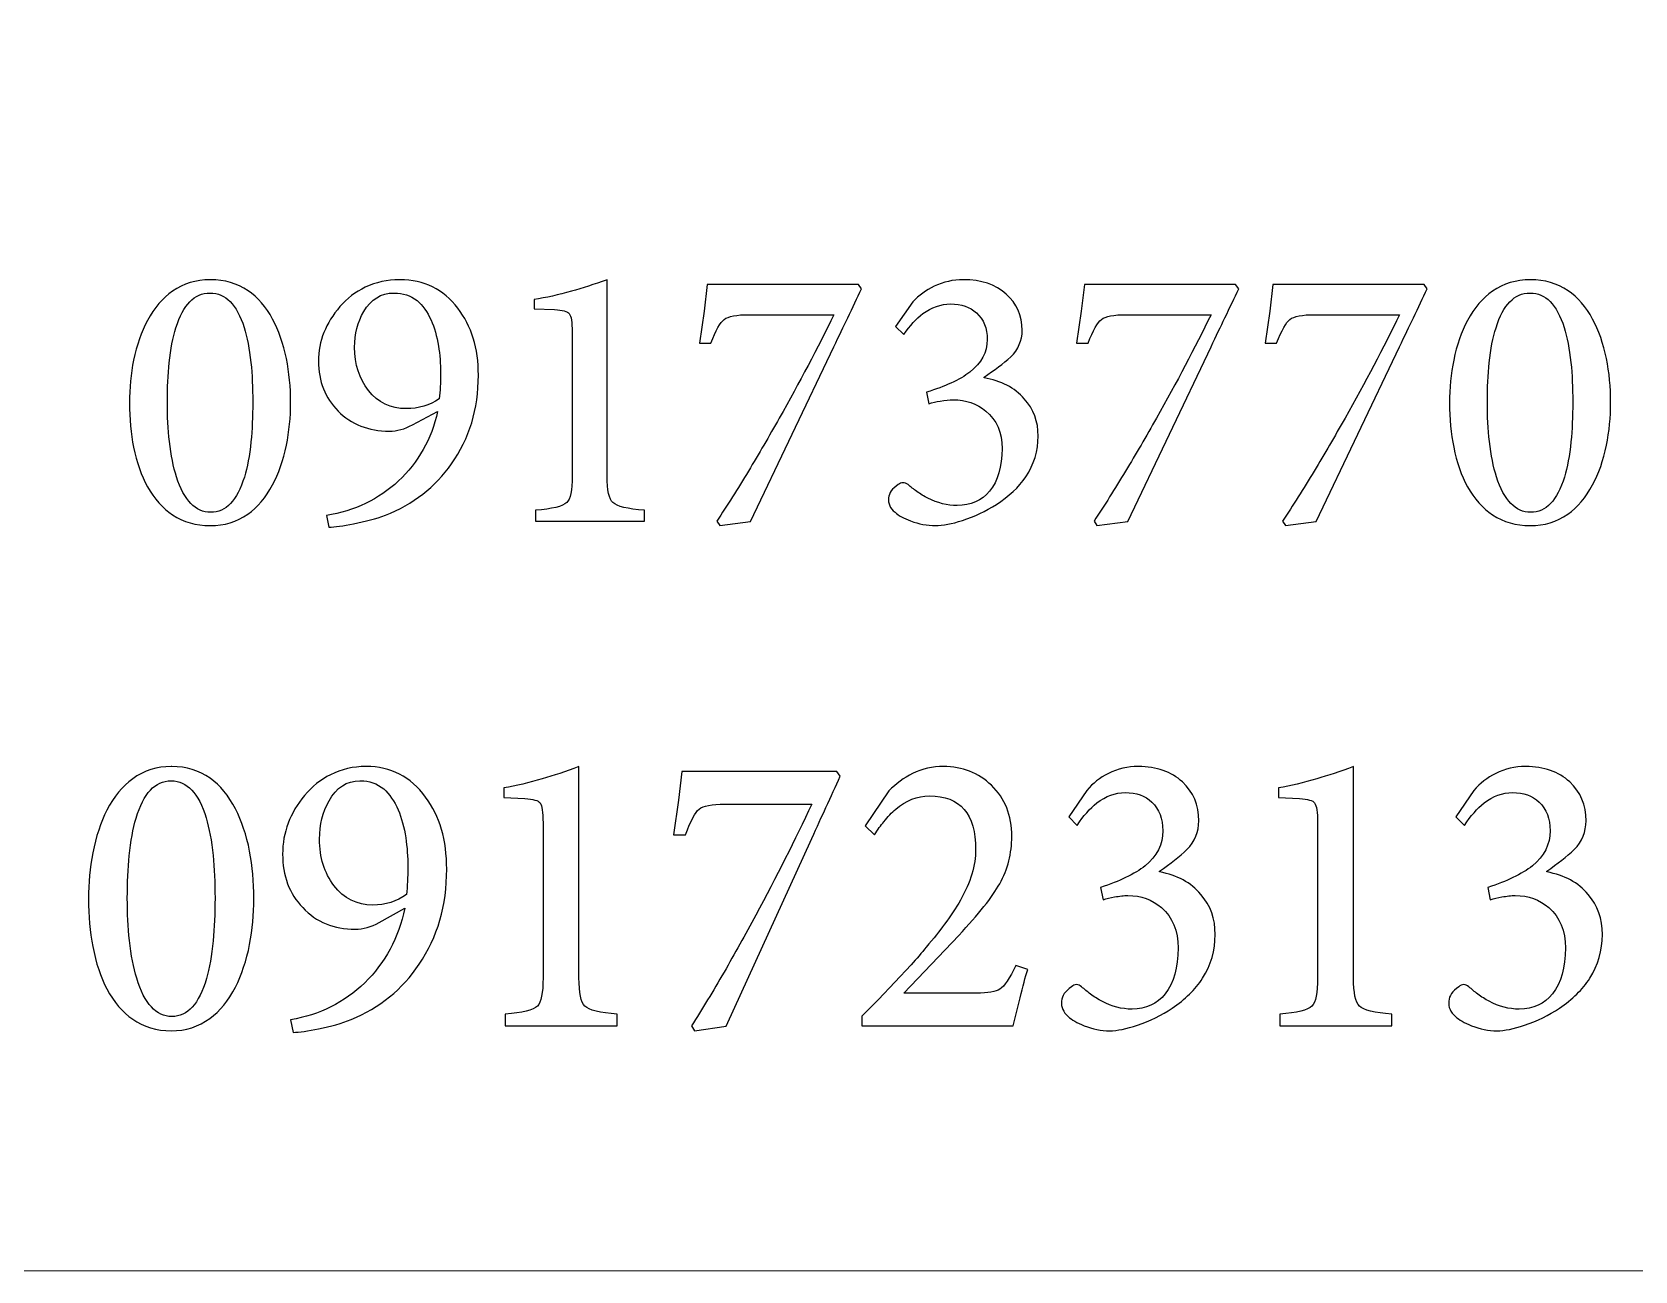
# Model space of a CAD drawing. Header units: millimetres. Extents: x -576 to 618, y 160 to 343.
# Drawn here: x -395.78 to -382.13, y 159.6 to 170.16 of the extents above; entities that cross this region are included whole.
import ezdxf

# ---------------------------------------------------------------- set-up
doc = ezdxf.new("R2010")
doc.units = ezdxf.units.MM
doc.header["$MEASUREMENT"] = 0
doc.layers.add('Layer 1', color=7, linetype='Continuous')

msp = doc.modelspace()

# ---------------------------------------------------------------- linework, layer by layer
at = {"layer": 'Layer 1', "color": 250, "lineweight": 18}
msp.add_open_spline([(-371.198, 199.3977), (-371.198, 199.3977), (-405.028, 199.3977), (-405.028, 199.3977), (-406.672, 199.3977), (-408.013, 198.0567), (-408.013, 196.4127), (-408.013, 196.4127), (-408.013, 162.5827), (-408.013, 162.5827), (-408.013, 160.9387), (-406.672, 159.5977), (-405.028, 159.5977), (-405.028, 159.5977), (-371.198, 159.5977), (-371.198, 159.5977), (-369.554, 159.5977), (-368.213, 160.9387), (-368.213, 162.5827), (-368.213, 162.5827), (-368.213, 196.4127), (-368.213, 196.4127), (-368.213, 198.0567), (-369.554, 199.3977), (-371.198, 199.3977)], degree=3, knots=[0, 0, 0, 0, 0.125, 0.125, 0.125, 0.25, 0.25, 0.25, 0.375, 0.375, 0.375, 0.5, 0.5, 0.5, 0.625, 0.625, 0.625, 0.75, 0.75, 0.75, 0.875, 0.875, 0.875, 1, 1, 1, 1], dxfattribs=at)
at = {"layer": 'Layer 1', "color": 2}
for points, knots in [([(-394.2593, 168.0471), (-394.1392, 168.0471), (-394.0332, 168.0161), (-393.9413, 167.9538), (-393.8582, 167.8971), (-393.7885, 167.8165), (-393.7319, 167.7113), (-393.6802, 167.6147), (-393.6409, 167.5028), (-393.6141, 167.3753), (-393.5903, 167.2563), (-393.5784, 167.1311), (-393.5784, 166.9991), (-393.5784, 166.8748), (-393.5903, 166.7538), (-393.6141, 166.6367), (-393.6409, 166.5075), (-393.6802, 166.3948), (-393.7319, 166.2983), (-393.7898, 166.1899), (-393.8602, 166.1068), (-393.9435, 166.0489), (-394.0368, 165.9837), (-394.1436, 165.9511), (-394.2639, 165.9511), (-394.3854, 165.9511), (-394.4922, 165.9817), (-394.5843, 166.0423), (-394.6689, 166.099), (-394.74, 166.1787), (-394.7979, 166.2829), (-394.85, 166.3776), (-394.8891, 166.4896), (-394.9158, 166.6187), (-394.9395, 166.7359), (-394.9514, 166.862), (-394.9514, 166.997), (-394.9514, 167.1231), (-394.9395, 167.2446), (-394.9158, 167.3618), (-394.8891, 167.4894), (-394.85, 167.6024), (-394.7979, 167.7001), (-394.74, 167.8084), (-394.6689, 167.8913), (-394.5843, 167.9492), (-394.4907, 168.0147), (-394.3839, 168.0471), (-394.2639, 168.0471), (-394.2639, 168.0471), (-394.2593, 168.0471), (-394.2593, 168.0471)], [0, 0, 0, 0, 0.0588235, 0.0588235, 0.0588235, 0.1176471, 0.1176471, 0.1176471, 0.1764706, 0.1764706, 0.1764706, 0.2352941, 0.2352941, 0.2352941, 0.2941176, 0.2941176, 0.2941176, 0.3529412, 0.3529412, 0.3529412, 0.4117647, 0.4117647, 0.4117647, 0.4705882, 0.4705882, 0.4705882, 0.5294118, 0.5294118, 0.5294118, 0.5882353, 0.5882353, 0.5882353, 0.6470588, 0.6470588, 0.6470588, 0.7058824, 0.7058824, 0.7058824, 0.7647059, 0.7647059, 0.7647059, 0.8235294, 0.8235294, 0.8235294, 0.8823529, 0.8823529, 0.8823529, 0.9411765, 0.9411765, 0.9411765, 1, 1, 1, 1]), ([(-392.6462, 168.0471), (-392.4415, 168.0471), (-392.2776, 167.9665), (-392.1544, 167.8045), (-392.0372, 167.6532), (-391.9787, 167.4628), (-391.9787, 167.2326), (-391.9787, 166.9449), (-392.0552, 166.6934), (-392.2078, 166.4785), (-392.3473, 166.2798), (-392.535, 166.1337), (-392.7709, 166.0404), (-392.8495, 166.0103), (-392.9398, 165.986), (-393.0423, 165.9667), (-393.1299, 165.949), (-393.2003, 165.9394), (-393.2538, 165.9376), (-393.2538, 165.9376), (-393.2738, 166.0379), (-393.2738, 166.0379), (-393.0334, 166.0765), (-392.8287, 166.1743), (-392.6597, 166.3317), (-392.4905, 166.4902), (-392.3793, 166.6876), (-392.3258, 166.9237), (-392.3258, 166.9237), (-392.5394, 166.81), (-392.5394, 166.81), (-392.6062, 166.7745), (-392.6722, 166.7565), (-392.7376, 166.7565), (-392.9155, 166.7565), (-393.0609, 166.8137), (-393.1737, 166.9281), (-393.2849, 167.0395), (-393.3405, 167.181), (-393.3405, 167.353), (-393.3405, 167.5234), (-393.2795, 167.6784), (-393.158, 167.8179), (-393.0972, 167.8876), (-393.0253, 167.9426), (-392.9422, 167.9826), (-392.8517, 168.0257), (-392.7545, 168.0471), (-392.6507, 168.0471), (-392.6507, 168.0471), (-392.6462, 168.0471), (-392.6462, 168.0471)], [0, 0, 0, 0, 0.0588235, 0.0588235, 0.0588235, 0.1176471, 0.1176471, 0.1176471, 0.1764706, 0.1764706, 0.1764706, 0.2352941, 0.2352941, 0.2352941, 0.2941176, 0.2941176, 0.2941176, 0.3529412, 0.3529412, 0.3529412, 0.4117647, 0.4117647, 0.4117647, 0.4705882, 0.4705882, 0.4705882, 0.5294118, 0.5294118, 0.5294118, 0.5882353, 0.5882353, 0.5882353, 0.6470588, 0.6470588, 0.6470588, 0.7058824, 0.7058824, 0.7058824, 0.7647059, 0.7647059, 0.7647059, 0.8235294, 0.8235294, 0.8235294, 0.8823529, 0.8823529, 0.8823529, 0.9411765, 0.9411765, 0.9411765, 1, 1, 1, 1]), ([(-391.4935, 165.989), (-391.4935, 165.989), (-391.4935, 166.0824), (-391.4935, 166.0824), (-391.3496, 166.0927), (-391.2606, 166.1144), (-391.2265, 166.1472), (-391.1953, 166.1768), (-391.1798, 166.2515), (-391.1798, 166.3717), (-391.1798, 166.3717), (-391.1798, 167.5999), (-391.1798, 167.5999), (-391.1798, 167.6847), (-391.188, 167.737), (-391.2042, 167.7581), (-391.2191, 167.7774), (-391.2614, 167.7891), (-391.331, 167.7935), (-391.331, 167.7935), (-391.5046, 167.8), (-391.5046, 167.8), (-391.5046, 167.8), (-391.5046, 167.8783), (-391.5046, 167.8783), (-391.4024, 167.8944), (-391.2963, 167.9182), (-391.1866, 167.9492), (-391.0945, 167.9745), (-390.993, 168.0071), (-390.8816, 168.0471), (-390.8816, 168.0471), (-390.8816, 166.3717), (-390.8816, 166.3717), (-390.8816, 166.2515), (-390.8652, 166.1768), (-390.8327, 166.1472), (-390.7987, 166.1144), (-390.7088, 166.0927), (-390.5634, 166.0824), (-390.5634, 166.0824), (-390.5634, 165.989), (-390.5634, 165.989), (-390.5634, 165.989), (-391.4935, 165.989), (-391.4935, 165.989)], [0, 0, 0, 0, 0.0666667, 0.0666667, 0.0666667, 0.1333333, 0.1333333, 0.1333333, 0.2, 0.2, 0.2, 0.2666667, 0.2666667, 0.2666667, 0.3333333, 0.3333333, 0.3333333, 0.4, 0.4, 0.4, 0.4666667, 0.4666667, 0.4666667, 0.5333333, 0.5333333, 0.5333333, 0.6, 0.6, 0.6, 0.6666667, 0.6666667, 0.6666667, 0.7333333, 0.7333333, 0.7333333, 0.8, 0.8, 0.8, 0.8666667, 0.8666667, 0.8666667, 0.9333333, 0.9333333, 0.9333333, 1, 1, 1, 1]), ([(-388.7145, 167.9692), (-388.7513, 167.8921), (-388.7906, 167.8098), (-388.8324, 167.7221), (-388.868, 167.6495), (-388.9073, 167.5672), (-388.9503, 167.4752), (-388.9503, 167.4752), (-389.6601, 165.9869), (-389.6601, 165.9869), (-389.6601, 165.9869), (-389.9228, 165.9511), (-389.9228, 165.9511), (-389.9228, 165.9511), (-389.9472, 165.989), (-389.9472, 165.989), (-389.8597, 166.1227), (-389.77, 166.265), (-389.6779, 166.4162), (-389.5904, 166.5616), (-389.5029, 166.7122), (-389.4154, 166.8679), (-389.2433, 167.172), (-389.0883, 167.4655), (-388.9503, 167.749), (-388.9503, 167.749), (-389.6712, 167.749), (-389.6712, 167.749), (-389.7796, 167.749), (-389.8507, 167.7356), (-389.8848, 167.709), (-389.9175, 167.6837), (-389.9555, 167.6162), (-389.9983, 167.5065), (-389.9983, 167.5065), (-390.0963, 167.5065), (-390.0963, 167.5065), (-390.0963, 167.5065), (-390.0562, 167.7802), (-390.0562, 167.7802), (-390.0562, 167.7802), (-390.0294, 168.0071), (-390.0294, 168.0071), (-390.0294, 168.0071), (-388.741, 168.0071), (-388.741, 168.0071), (-388.741, 168.0071), (-388.7145, 167.9692), (-388.7145, 167.9692)], [0, 0, 0, 0, 0.0625, 0.0625, 0.0625, 0.125, 0.125, 0.125, 0.1875, 0.1875, 0.1875, 0.25, 0.25, 0.25, 0.3125, 0.3125, 0.3125, 0.375, 0.375, 0.375, 0.4375, 0.4375, 0.4375, 0.5, 0.5, 0.5, 0.5625, 0.5625, 0.5625, 0.625, 0.625, 0.625, 0.6875, 0.6875, 0.6875, 0.75, 0.75, 0.75, 0.8125, 0.8125, 0.8125, 0.875, 0.875, 0.875, 0.9375, 0.9375, 0.9375, 1, 1, 1, 1]), ([(-387.6709, 167.2106), (-387.5256, 167.1854), (-387.4116, 167.1259), (-387.3282, 167.0326), (-387.2483, 166.9435), (-387.209, 166.8374), (-387.2104, 166.7145), (-387.2104, 166.5884), (-387.2451, 166.4727), (-387.3151, 166.3672), (-387.3758, 166.2784), (-387.4594, 166.1994), (-387.5662, 166.1313), (-387.6555, 166.0733), (-387.752, 166.0283), (-387.8556, 165.9954), (-387.9463, 165.9658), (-388.0223, 165.9511), (-388.0847, 165.9511), (-388.156, 165.9511), (-388.2267, 165.9644), (-388.2963, 165.991), (-388.3555, 166.0135), (-388.4001, 166.0379), (-388.4295, 166.0648), (-388.4713, 166.099), (-388.4899, 166.1395), (-388.4854, 166.1871), (-388.4809, 166.2285), (-388.4534, 166.2664), (-388.4031, 166.3004), (-388.3748, 166.3228), (-388.3466, 166.3228), (-388.3183, 166.3004), (-388.2949, 166.2798), (-388.2704, 166.2605), (-388.2449, 166.2425), (-388.2139, 166.2205), (-388.1819, 166.2012), (-388.1495, 166.1846), (-388.0678, 166.1433), (-387.9848, 166.1227), (-387.9001, 166.1227), (-387.7844, 166.1227), (-387.6923, 166.1633), (-387.6241, 166.2449), (-387.5531, 166.3325), (-387.5173, 166.4534), (-387.5173, 166.6077), (-387.5173, 166.7441), (-387.5636, 166.8509), (-387.6555, 166.9281), (-387.7327, 166.9918), (-387.8253, 167.0236), (-387.9334, 167.0236), (-387.9662, 167.0236), (-388.0035, 167.02), (-388.0448, 167.0124), (-388.0788, 167.0067), (-388.111, 166.9991), (-388.1406, 166.9901), (-388.1406, 166.9901), (-388.1606, 167.0884), (-388.1606, 167.0884), (-388.0802, 167.1135), (-388.0113, 167.1394), (-387.9534, 167.1662), (-387.8884, 167.1957), (-387.8342, 167.2267), (-387.7912, 167.2595), (-387.6934, 167.3367), (-387.6441, 167.4295), (-387.6441, 167.5376), (-387.6441, 167.6339), (-387.6748, 167.7099), (-387.7354, 167.7646), (-387.7919, 167.8149), (-387.8652, 167.8404), (-387.9559, 167.8404), (-388.0389, 167.8404), (-388.1174, 167.8128), (-388.1916, 167.7581), (-388.2494, 167.715), (-388.3035, 167.6557), (-388.3542, 167.5799), (-388.3542, 167.5799), (-388.4251, 167.6488), (-388.4251, 167.6488), (-388.4251, 167.6488), (-388.2763, 167.8579), (-388.2763, 167.8579), (-388.2256, 167.9145), (-388.1656, 167.9589), (-388.0961, 167.9915), (-388.0172, 168.0285), (-387.9348, 168.0471), (-387.8491, 168.0471), (-387.8491, 168.0471), (-387.8466, 168.0471), (-387.8466, 168.0471), (-387.6955, 168.0471), (-387.5739, 168.0064), (-387.4818, 167.9249), (-387.3912, 167.8449), (-387.3461, 167.7414), (-387.3461, 167.6153), (-387.3461, 167.5296), (-387.3788, 167.4538), (-387.444, 167.3886), (-387.5063, 167.3337), (-387.582, 167.2765), (-387.6709, 167.2172), (-387.6709, 167.2172), (-387.6709, 167.2106), (-387.6709, 167.2106)], [0, 0, 0, 0, 0.0263158, 0.0263158, 0.0263158, 0.0526316, 0.0526316, 0.0526316, 0.0789474, 0.0789474, 0.0789474, 0.1052632, 0.1052632, 0.1052632, 0.1315789, 0.1315789, 0.1315789, 0.1578947, 0.1578947, 0.1578947, 0.1842105, 0.1842105, 0.1842105, 0.2105263, 0.2105263, 0.2105263, 0.2368421, 0.2368421, 0.2368421, 0.2631579, 0.2631579, 0.2631579, 0.2894737, 0.2894737, 0.2894737, 0.3157895, 0.3157895, 0.3157895, 0.3421053, 0.3421053, 0.3421053, 0.3684211, 0.3684211, 0.3684211, 0.3947368, 0.3947368, 0.3947368, 0.4210526, 0.4210526, 0.4210526, 0.4473684, 0.4473684, 0.4473684, 0.4736842, 0.4736842, 0.4736842, 0.5, 0.5, 0.5, 0.5263158, 0.5263158, 0.5263158, 0.5526316, 0.5526316, 0.5526316, 0.5789474, 0.5789474, 0.5789474, 0.6052632, 0.6052632, 0.6052632, 0.6315789, 0.6315789, 0.6315789, 0.6578947, 0.6578947, 0.6578947, 0.6842105, 0.6842105, 0.6842105, 0.7105263, 0.7105263, 0.7105263, 0.7368421, 0.7368421, 0.7368421, 0.7631579, 0.7631579, 0.7631579, 0.7894737, 0.7894737, 0.7894737, 0.8157895, 0.8157895, 0.8157895, 0.8421053, 0.8421053, 0.8421053, 0.8684211, 0.8684211, 0.8684211, 0.8947368, 0.8947368, 0.8947368, 0.9210526, 0.9210526, 0.9210526, 0.9473684, 0.9473684, 0.9473684, 0.9736842, 0.9736842, 0.9736842, 1, 1, 1, 1]), ([(-385.5014, 167.9692), (-385.5384, 167.8921), (-385.5778, 167.8098), (-385.619, 167.7221), (-385.6548, 167.6495), (-385.6941, 167.5672), (-385.7373, 167.4752), (-385.7373, 167.4752), (-386.447, 165.9869), (-386.447, 165.9869), (-386.447, 165.9869), (-386.7095, 165.9511), (-386.7095, 165.9511), (-386.7095, 165.9511), (-386.7339, 165.989), (-386.7339, 165.989), (-386.6464, 166.1227), (-386.5568, 166.265), (-386.4649, 166.4162), (-386.3774, 166.5616), (-386.2898, 166.7122), (-386.2019, 166.8679), (-386.0301, 167.172), (-385.8751, 167.4655), (-385.7373, 167.749), (-385.7373, 167.749), (-386.458, 167.749), (-386.458, 167.749), (-386.5664, 167.749), (-386.6375, 167.7356), (-386.6716, 167.709), (-386.7043, 167.6837), (-386.7421, 167.6162), (-386.7853, 167.5065), (-386.7853, 167.5065), (-386.8831, 167.5065), (-386.8831, 167.5065), (-386.8831, 167.5065), (-386.8431, 167.7802), (-386.8431, 167.7802), (-386.8431, 167.7802), (-386.8163, 168.0071), (-386.8163, 168.0071), (-386.8163, 168.0071), (-385.5278, 168.0071), (-385.5278, 168.0071), (-385.5278, 168.0071), (-385.5014, 167.9692), (-385.5014, 167.9692)], [0, 0, 0, 0, 0.0625, 0.0625, 0.0625, 0.125, 0.125, 0.125, 0.1875, 0.1875, 0.1875, 0.25, 0.25, 0.25, 0.3125, 0.3125, 0.3125, 0.375, 0.375, 0.375, 0.4375, 0.4375, 0.4375, 0.5, 0.5, 0.5, 0.5625, 0.5625, 0.5625, 0.625, 0.625, 0.625, 0.6875, 0.6875, 0.6875, 0.75, 0.75, 0.75, 0.8125, 0.8125, 0.8125, 0.875, 0.875, 0.875, 0.9375, 0.9375, 0.9375, 1, 1, 1, 1]), ([(-383.8948, 167.9692), (-383.932, 167.8921), (-383.9713, 167.8098), (-384.0127, 167.7221), (-384.0485, 167.6495), (-384.0878, 167.5672), (-384.1307, 167.4752), (-384.1307, 167.4752), (-384.8404, 165.9869), (-384.8404, 165.9869), (-384.8404, 165.9869), (-385.103, 165.9511), (-385.103, 165.9511), (-385.103, 165.9511), (-385.1275, 165.989), (-385.1275, 165.989), (-385.04, 166.1227), (-384.9504, 166.265), (-384.8583, 166.4162), (-384.7709, 166.5616), (-384.6833, 166.7122), (-384.5956, 166.8679), (-384.4236, 167.172), (-384.2686, 167.4655), (-384.1307, 167.749), (-384.1307, 167.749), (-384.8516, 167.749), (-384.8516, 167.749), (-384.9601, 167.749), (-385.031, 167.7356), (-385.0651, 167.709), (-385.0978, 167.6837), (-385.1358, 167.6162), (-385.1787, 167.5065), (-385.1787, 167.5065), (-385.2766, 167.5065), (-385.2766, 167.5065), (-385.2766, 167.5065), (-385.2368, 167.7802), (-385.2368, 167.7802), (-385.2368, 167.7802), (-385.2097, 168.0071), (-385.2097, 168.0071), (-385.2097, 168.0071), (-383.9213, 168.0071), (-383.9213, 168.0071), (-383.9213, 168.0071), (-383.8948, 167.9692), (-383.8948, 167.9692)], [0, 0, 0, 0, 0.0625, 0.0625, 0.0625, 0.125, 0.125, 0.125, 0.1875, 0.1875, 0.1875, 0.25, 0.25, 0.25, 0.3125, 0.3125, 0.3125, 0.375, 0.375, 0.375, 0.4375, 0.4375, 0.4375, 0.5, 0.5, 0.5, 0.5625, 0.5625, 0.5625, 0.625, 0.625, 0.625, 0.6875, 0.6875, 0.6875, 0.75, 0.75, 0.75, 0.8125, 0.8125, 0.8125, 0.875, 0.875, 0.875, 0.9375, 0.9375, 0.9375, 1, 1, 1, 1]), ([(-383.0136, 168.0471), (-382.8937, 168.0471), (-382.7876, 168.0161), (-382.6955, 167.9538), (-382.6126, 167.8971), (-382.5426, 167.8165), (-382.4865, 167.7113), (-382.4344, 167.6147), (-382.3951, 167.5028), (-382.3682, 167.3753), (-382.3448, 167.2563), (-382.3328, 167.1311), (-382.3328, 166.9991), (-382.3328, 166.8748), (-382.3448, 166.7538), (-382.3682, 166.6367), (-382.3951, 166.5075), (-382.4344, 166.3948), (-382.4865, 166.2983), (-382.5444, 166.1899), (-382.6146, 166.1068), (-382.6976, 166.0489), (-382.7913, 165.9837), (-382.8981, 165.9511), (-383.018, 165.9511), (-383.1397, 165.9511), (-383.2467, 165.9817), (-383.3384, 166.0423), (-383.4231, 166.099), (-383.4945, 166.1787), (-383.552, 166.2829), (-383.6041, 166.3776), (-383.6433, 166.4896), (-383.6702, 166.6187), (-383.6939, 166.7359), (-383.7056, 166.862), (-383.7056, 166.997), (-383.7056, 167.1231), (-383.6939, 167.2446), (-383.6702, 167.3618), (-383.6433, 167.4894), (-383.6041, 167.6024), (-383.552, 167.7001), (-383.4945, 167.8084), (-383.4231, 167.8913), (-383.3384, 167.9492), (-383.2451, 168.0147), (-383.1383, 168.0471), (-383.018, 168.0471), (-383.018, 168.0471), (-383.0136, 168.0471), (-383.0136, 168.0471)], [0, 0, 0, 0, 0.0588235, 0.0588235, 0.0588235, 0.1176471, 0.1176471, 0.1176471, 0.1764706, 0.1764706, 0.1764706, 0.2352941, 0.2352941, 0.2352941, 0.2941176, 0.2941176, 0.2941176, 0.3529412, 0.3529412, 0.3529412, 0.4117647, 0.4117647, 0.4117647, 0.4705882, 0.4705882, 0.4705882, 0.5294118, 0.5294118, 0.5294118, 0.5882353, 0.5882353, 0.5882353, 0.6470588, 0.6470588, 0.6470588, 0.7058824, 0.7058824, 0.7058824, 0.7647059, 0.7647059, 0.7647059, 0.8235294, 0.8235294, 0.8235294, 0.8823529, 0.8823529, 0.8823529, 0.9411765, 0.9411765, 0.9411765, 1, 1, 1, 1]), ([(-394.2661, 167.9337), (-394.3981, 167.9337), (-394.4946, 167.8351), (-394.5553, 167.6378), (-394.5821, 167.5547), (-394.6014, 167.4552), (-394.6132, 167.3395), (-394.6236, 167.237), (-394.6286, 167.1252), (-394.6286, 167.0035), (-394.6286, 166.8833), (-394.6228, 166.7713), (-394.611, 166.6677), (-394.5975, 166.5519), (-394.5775, 166.4517), (-394.5508, 166.3672), (-394.4856, 166.1654), (-394.3885, 166.0648), (-394.2593, 166.0648), (-394.1288, 166.0648), (-394.0332, 166.1647), (-393.9724, 166.3652), (-393.9471, 166.4481), (-393.9286, 166.548), (-393.9168, 166.6652), (-393.9063, 166.768), (-393.901, 166.8806), (-393.901, 167.0035), (-393.901, 167.1268), (-393.9063, 167.2396), (-393.9168, 167.3418), (-393.93, 167.4575), (-393.9493, 167.5569), (-393.9745, 167.6399), (-394.0368, 167.8358), (-394.1332, 167.9337), (-394.2639, 167.9337), (-394.2639, 167.9337), (-394.2661, 167.9337), (-394.2661, 167.9337)], [0, 0, 0, 0, 0.0769231, 0.0769231, 0.0769231, 0.1538462, 0.1538462, 0.1538462, 0.2307692, 0.2307692, 0.2307692, 0.3076923, 0.3076923, 0.3076923, 0.3846154, 0.3846154, 0.3846154, 0.4615385, 0.4615385, 0.4615385, 0.5384615, 0.5384615, 0.5384615, 0.6153846, 0.6153846, 0.6153846, 0.6923077, 0.6923077, 0.6923077, 0.7692308, 0.7692308, 0.7692308, 0.8461538, 0.8461538, 0.8461538, 0.9230769, 0.9230769, 0.9230769, 1, 1, 1, 1]), ([(-392.6997, 167.9337), (-392.808, 167.9337), (-392.8933, 167.881), (-392.9556, 167.7756), (-393.0074, 167.6867), (-393.0334, 167.5852), (-393.0334, 167.471), (-393.0334, 167.3257), (-392.9941, 167.203), (-392.9155, 167.1038), (-392.8324, 166.9998), (-392.7249, 166.9481), (-392.5929, 166.9481), (-392.4876, 166.9481), (-392.394, 166.9759), (-392.3126, 167.0326), (-392.3051, 167.0962), (-392.3014, 167.169), (-392.3014, 167.2506), (-392.3014, 167.3309), (-392.3072, 167.4077), (-392.3191, 167.4821), (-392.3325, 167.5664), (-392.3532, 167.6399), (-392.3815, 167.7023), (-392.414, 167.7736), (-392.4541, 167.8291), (-392.5016, 167.8693), (-392.5565, 167.9124), (-392.6211, 167.9337), (-392.6951, 167.9337), (-392.6951, 167.9337), (-392.6997, 167.9337), (-392.6997, 167.9337)], [0, 0, 0, 0, 0.0909091, 0.0909091, 0.0909091, 0.1818182, 0.1818182, 0.1818182, 0.2727273, 0.2727273, 0.2727273, 0.3636364, 0.3636364, 0.3636364, 0.4545455, 0.4545455, 0.4545455, 0.5454545, 0.5454545, 0.5454545, 0.6363636, 0.6363636, 0.6363636, 0.7272727, 0.7272727, 0.7272727, 0.8181818, 0.8181818, 0.8181818, 0.9090909, 0.9090909, 0.9090909, 1, 1, 1, 1]), ([(-383.0205, 167.9337), (-383.1525, 167.9337), (-383.2488, 167.8351), (-383.3094, 167.6378), (-383.3363, 167.5547), (-383.3556, 167.4552), (-383.3673, 167.3395), (-383.3781, 167.237), (-383.3832, 167.1252), (-383.3832, 167.0035), (-383.3832, 166.8833), (-383.377, 166.7713), (-383.3652, 166.6677), (-383.3519, 166.5519), (-383.3319, 166.4517), (-383.3053, 166.3672), (-383.2398, 166.1654), (-383.1427, 166.0648), (-383.0136, 166.0648), (-382.8834, 166.0648), (-382.7876, 166.1647), (-382.7265, 166.3652), (-382.7015, 166.4481), (-382.6828, 166.548), (-382.6711, 166.6652), (-382.6608, 166.768), (-382.6556, 166.8806), (-382.6556, 167.0035), (-382.6556, 167.1268), (-382.6608, 167.2396), (-382.6711, 167.3418), (-382.6845, 167.4575), (-382.7038, 167.5569), (-382.729, 167.6399), (-382.7913, 167.8358), (-382.8879, 167.9337), (-383.018, 167.9337), (-383.018, 167.9337), (-383.0205, 167.9337), (-383.0205, 167.9337)], [0, 0, 0, 0, 0.0769231, 0.0769231, 0.0769231, 0.1538462, 0.1538462, 0.1538462, 0.2307692, 0.2307692, 0.2307692, 0.3076923, 0.3076923, 0.3076923, 0.3846154, 0.3846154, 0.3846154, 0.4615385, 0.4615385, 0.4615385, 0.5384615, 0.5384615, 0.5384615, 0.6153846, 0.6153846, 0.6153846, 0.6923077, 0.6923077, 0.6923077, 0.7692308, 0.7692308, 0.7692308, 0.8461538, 0.8461538, 0.8461538, 0.9230769, 0.9230769, 0.9230769, 1, 1, 1, 1]), ([(-394.5905, 163.8978), (-394.467, 163.8978), (-394.3581, 163.8645), (-394.2638, 163.7972), (-394.1783, 163.7366), (-394.1068, 163.6498), (-394.0489, 163.5368), (-393.9954, 163.433), (-393.9552, 163.3124), (-393.9278, 163.1757), (-393.9034, 163.0482), (-393.8911, 162.9136), (-393.8911, 162.7713), (-393.8911, 162.6376), (-393.9034, 162.5078), (-393.9278, 162.3817), (-393.9552, 162.2432), (-393.9954, 162.1218), (-394.0489, 162.018), (-394.1082, 161.9016), (-394.1806, 161.8124), (-394.2659, 161.7503), (-394.3619, 161.6801), (-394.4715, 161.6451), (-394.5949, 161.6451), (-394.7199, 161.6451), (-394.8296, 161.6776), (-394.924, 161.7432), (-395.0108, 161.8039), (-395.0838, 161.89), (-395.1432, 162.0015), (-395.1967, 162.1035), (-395.2369, 162.2238), (-395.2643, 162.3627), (-395.2887, 162.4885), (-395.3008, 162.6242), (-395.3008, 162.7692), (-395.3008, 162.9047), (-395.2887, 163.0352), (-395.2643, 163.1612), (-395.2369, 163.2984), (-395.1967, 163.4196), (-395.1432, 163.5248), (-395.0838, 163.6412), (-395.0108, 163.7304), (-394.924, 163.7924), (-394.8281, 163.8627), (-394.7182, 163.8978), (-394.5949, 163.8978), (-394.5949, 163.8978), (-394.5905, 163.8978), (-394.5905, 163.8978)], [0, 0, 0, 0, 0.0588235, 0.0588235, 0.0588235, 0.1176471, 0.1176471, 0.1176471, 0.1764706, 0.1764706, 0.1764706, 0.2352941, 0.2352941, 0.2352941, 0.2941176, 0.2941176, 0.2941176, 0.3529412, 0.3529412, 0.3529412, 0.4117647, 0.4117647, 0.4117647, 0.4705882, 0.4705882, 0.4705882, 0.5294118, 0.5294118, 0.5294118, 0.5882353, 0.5882353, 0.5882353, 0.6470588, 0.6470588, 0.6470588, 0.7058824, 0.7058824, 0.7058824, 0.7647059, 0.7647059, 0.7647059, 0.8235294, 0.8235294, 0.8235294, 0.8823529, 0.8823529, 0.8823529, 0.9411765, 0.9411765, 0.9411765, 1, 1, 1, 1]), ([(-392.9337, 163.8978), (-392.7235, 163.8978), (-392.5552, 163.811), (-392.4289, 163.6371), (-392.3086, 163.4743), (-392.2484, 163.2697), (-392.2484, 163.0225), (-392.2484, 162.713), (-392.3269, 162.443), (-392.4836, 162.2118), (-392.6269, 161.9983), (-392.8196, 161.8414), (-393.0617, 161.7408), (-393.1424, 161.7087), (-393.2354, 161.6826), (-393.3406, 161.6621), (-393.4303, 161.6426), (-393.5026, 161.6324), (-393.5576, 161.6311), (-393.5576, 161.6311), (-393.5782, 161.7383), (-393.5782, 161.7383), (-393.3315, 161.7799), (-393.1211, 161.885), (-392.9474, 162.054), (-392.7738, 162.2245), (-392.6597, 162.4367), (-392.6049, 162.6904), (-392.6049, 162.6904), (-392.8241, 162.568), (-392.8241, 162.568), (-392.8927, 162.5298), (-392.9604, 162.5108), (-393.0274, 162.5108), (-393.2102, 162.5108), (-393.3595, 162.5721), (-393.4752, 162.6948), (-393.5895, 162.8143), (-393.6466, 162.9669), (-393.6466, 163.1516), (-393.6466, 163.3349), (-393.5844, 163.5016), (-393.4592, 163.6516), (-393.3969, 163.7262), (-393.323, 163.7852), (-393.2375, 163.8282), (-393.1449, 163.8748), (-393.045, 163.8978), (-392.9383, 163.8978), (-392.9383, 163.8978), (-392.9337, 163.8978), (-392.9337, 163.8978)], [0, 0, 0, 0, 0.0588235, 0.0588235, 0.0588235, 0.1176471, 0.1176471, 0.1176471, 0.1764706, 0.1764706, 0.1764706, 0.2352941, 0.2352941, 0.2352941, 0.2941176, 0.2941176, 0.2941176, 0.3529412, 0.3529412, 0.3529412, 0.4117647, 0.4117647, 0.4117647, 0.4705882, 0.4705882, 0.4705882, 0.5294118, 0.5294118, 0.5294118, 0.5882353, 0.5882353, 0.5882353, 0.6470588, 0.6470588, 0.6470588, 0.7058824, 0.7058824, 0.7058824, 0.7647059, 0.7647059, 0.7647059, 0.8235294, 0.8235294, 0.8235294, 0.8823529, 0.8823529, 0.8823529, 0.9411765, 0.9411765, 0.9411765, 1, 1, 1, 1]), ([(-391.7504, 161.6858), (-391.7504, 161.6858), (-391.7504, 161.7862), (-391.7504, 161.7862), (-391.6025, 161.7973), (-391.5112, 161.8205), (-391.4761, 161.8554), (-391.4441, 161.8875), (-391.4282, 161.9683), (-391.4282, 162.0971), (-391.4282, 162.0971), (-391.4282, 163.4171), (-391.4282, 163.4171), (-391.4282, 163.5078), (-391.4364, 163.5647), (-391.4532, 163.5868), (-391.4685, 163.6077), (-391.5119, 163.6201), (-391.5836, 163.625), (-391.5836, 163.625), (-391.7616, 163.6325), (-391.7616, 163.6325), (-391.7616, 163.6325), (-391.7616, 163.7159), (-391.7616, 163.7159), (-391.6566, 163.7335), (-391.5478, 163.759), (-391.4349, 163.7924), (-391.3405, 163.8195), (-391.2362, 163.8547), (-391.1219, 163.8978), (-391.1219, 163.8978), (-391.1219, 162.0971), (-391.1219, 162.0971), (-391.1219, 161.9683), (-391.1053, 161.8875), (-391.0716, 161.8554), (-391.0366, 161.8205), (-390.9445, 161.7973), (-390.7953, 161.7862), (-390.7953, 161.7862), (-390.7953, 161.6858), (-390.7953, 161.6858), (-390.7953, 161.6858), (-391.7504, 161.6858), (-391.7504, 161.6858)], [0, 0, 0, 0, 0.0666667, 0.0666667, 0.0666667, 0.1333333, 0.1333333, 0.1333333, 0.2, 0.2, 0.2, 0.2666667, 0.2666667, 0.2666667, 0.3333333, 0.3333333, 0.3333333, 0.4, 0.4, 0.4, 0.4666667, 0.4666667, 0.4666667, 0.5333333, 0.5333333, 0.5333333, 0.6, 0.6, 0.6, 0.6666667, 0.6666667, 0.6666667, 0.7333333, 0.7333333, 0.7333333, 0.8, 0.8, 0.8, 0.8666667, 0.8666667, 0.8666667, 0.9333333, 0.9333333, 0.9333333, 1, 1, 1, 1]), ([(-387.2993, 162.1686), (-387.3193, 162.1021), (-387.3406, 162.0212), (-387.3633, 161.9271), (-387.3633, 161.9271), (-387.4229, 161.6858), (-387.4229, 161.6858), (-387.4229, 161.6858), (-388.7113, 161.6858), (-388.7113, 161.6858), (-388.7113, 161.6858), (-388.7113, 161.7693), (-388.7113, 161.7693), (-388.7113, 161.7693), (-388.5698, 161.9129), (-388.5698, 161.9129), (-388.5698, 161.9129), (-388.2912, 162.2068), (-388.2912, 162.2068), (-388.2453, 162.2597), (-388.203, 162.3099), (-388.1629, 162.3578), (-388.1006, 162.4327), (-388.0489, 162.498), (-388.0076, 162.5538), (-387.9545, 162.6256), (-387.9093, 162.6934), (-387.8728, 162.7571), (-387.786, 162.9118), (-387.7426, 163.0558), (-387.7426, 163.1899), (-387.7426, 163.4945), (-387.8735, 163.6466), (-388.1358, 163.6466), (-388.2391, 163.6466), (-388.3353, 163.6091), (-388.4238, 163.5343), (-388.4571, 163.5053), (-388.4907, 163.4695), (-388.5242, 163.4265), (-388.55, 163.3965), (-388.5767, 163.3597), (-388.6041, 163.3167), (-388.6041, 163.3167), (-388.6841, 163.393), (-388.6841, 163.393), (-388.6841, 163.393), (-388.4808, 163.6897), (-388.4808, 163.6897), (-388.4213, 163.7517), (-388.3542, 163.8013), (-388.2798, 163.8379), (-388.1974, 163.8778), (-388.1098, 163.8978), (-388.0168, 163.8978), (-387.8553, 163.8978), (-387.7192, 163.8443), (-387.608, 163.7375), (-387.4922, 163.6259), (-387.4343, 163.4807), (-387.4343, 163.3021), (-387.4343, 163.1571), (-387.4684, 163.0225), (-387.537, 162.8983), (-387.6011, 162.785), (-387.7175, 162.6383), (-387.8866, 162.4582), (-387.8866, 162.4582), (-388.3551, 161.9655), (-388.3551, 161.9655), (-388.3551, 161.9655), (-387.7357, 161.9655), (-387.7357, 161.9655), (-387.6369, 161.9655), (-387.5707, 161.9768), (-387.537, 161.999), (-387.4974, 162.0248), (-387.452, 162.0922), (-387.3999, 162.2023), (-387.3999, 162.2023), (-387.2993, 162.1686), (-387.2993, 162.1686)], [0, 0, 0, 0, 0.037037, 0.037037, 0.037037, 0.0740741, 0.0740741, 0.0740741, 0.1111111, 0.1111111, 0.1111111, 0.1481481, 0.1481481, 0.1481481, 0.1851852, 0.1851852, 0.1851852, 0.2222222, 0.2222222, 0.2222222, 0.2592593, 0.2592593, 0.2592593, 0.2962963, 0.2962963, 0.2962963, 0.3333333, 0.3333333, 0.3333333, 0.3703704, 0.3703704, 0.3703704, 0.4074074, 0.4074074, 0.4074074, 0.4444444, 0.4444444, 0.4444444, 0.4814815, 0.4814815, 0.4814815, 0.5185185, 0.5185185, 0.5185185, 0.5555556, 0.5555556, 0.5555556, 0.5925926, 0.5925926, 0.5925926, 0.6296296, 0.6296296, 0.6296296, 0.6666667, 0.6666667, 0.6666667, 0.7037037, 0.7037037, 0.7037037, 0.7407407, 0.7407407, 0.7407407, 0.7777778, 0.7777778, 0.7777778, 0.8148148, 0.8148148, 0.8148148, 0.8518519, 0.8518519, 0.8518519, 0.8888889, 0.8888889, 0.8888889, 0.9259259, 0.9259259, 0.9259259, 0.962963, 0.962963, 0.962963, 1, 1, 1, 1]), ([(-386.1751, 162.9986), (-386.026, 162.9713), (-385.9088, 162.9077), (-385.8234, 162.8075), (-385.741, 162.7116), (-385.7007, 162.5976), (-385.7021, 162.4653), (-385.7021, 162.33), (-385.738, 162.2057), (-385.8096, 162.0922), (-385.8719, 161.9969), (-385.958, 161.9122), (-386.068, 161.8389), (-386.1592, 161.7767), (-386.2582, 161.7281), (-386.365, 161.6928), (-386.458, 161.6611), (-386.5361, 161.6451), (-386.6002, 161.6451), (-386.6732, 161.6451), (-386.7456, 161.6596), (-386.8172, 161.6883), (-386.8783, 161.7122), (-386.9242, 161.7383), (-386.9543, 161.7669), (-386.9971, 161.8039), (-387.0161, 161.8477), (-387.0115, 161.8984), (-387.0071, 161.9433), (-386.9789, 161.9838), (-386.9268, 162.0205), (-386.8979, 162.0445), (-386.8689, 162.0445), (-386.84, 162.0205), (-386.8159, 161.9983), (-386.7908, 161.9775), (-386.7649, 161.9585), (-386.7329, 161.9345), (-386.7001, 161.9136), (-386.6663, 161.8963), (-386.5827, 161.8518), (-386.4975, 161.8294), (-386.4104, 161.8294), (-386.2915, 161.8294), (-386.1975, 161.8731), (-386.1273, 161.9606), (-386.0542, 162.0551), (-386.0177, 162.1849), (-386.0177, 162.3507), (-386.0177, 162.4974), (-386.0648, 162.6121), (-386.1592, 162.6948), (-386.2384, 162.7637), (-386.3336, 162.7977), (-386.4449, 162.7977), (-386.4782, 162.7977), (-386.5165, 162.7936), (-386.5593, 162.7857), (-386.594, 162.7795), (-386.6268, 162.7713), (-386.6574, 162.762), (-386.6574, 162.762), (-386.6778, 162.867), (-386.6778, 162.867), (-386.5958, 162.8943), (-386.5248, 162.9222), (-386.4656, 162.9507), (-386.3983, 162.9828), (-386.3429, 163.0163), (-386.2988, 163.051), (-386.1982, 163.1341), (-386.1479, 163.2336), (-386.1479, 163.35), (-386.1479, 163.4537), (-386.1789, 163.5351), (-386.2416, 163.5944), (-386.2995, 163.648), (-386.3749, 163.6753), (-386.4676, 163.6753), (-386.5531, 163.6753), (-386.6337, 163.6459), (-386.7098, 163.5868), (-386.7694, 163.5405), (-386.8248, 163.4768), (-386.8765, 163.3955), (-386.8765, 163.3955), (-386.9499, 163.4695), (-386.9499, 163.4695), (-386.9499, 163.4695), (-386.7966, 163.6945), (-386.7966, 163.6945), (-386.7449, 163.7548), (-386.6833, 163.8027), (-386.6116, 163.8379), (-386.531, 163.8778), (-386.4463, 163.8978), (-386.3581, 163.8978), (-386.3581, 163.8978), (-386.3556, 163.8978), (-386.3556, 163.8978), (-386.2003, 163.8978), (-386.0756, 163.8541), (-385.9812, 163.7662), (-385.8882, 163.6801), (-385.8416, 163.5694), (-385.8416, 163.4338), (-385.8416, 163.3415), (-385.8751, 163.2602), (-385.9423, 163.1899), (-386.0062, 163.1309), (-386.0839, 163.0696), (-386.1751, 163.0059), (-386.1751, 163.0059), (-386.1751, 162.9986), (-386.1751, 162.9986)], [0, 0, 0, 0, 0.0263158, 0.0263158, 0.0263158, 0.0526316, 0.0526316, 0.0526316, 0.0789474, 0.0789474, 0.0789474, 0.1052632, 0.1052632, 0.1052632, 0.1315789, 0.1315789, 0.1315789, 0.1578947, 0.1578947, 0.1578947, 0.1842105, 0.1842105, 0.1842105, 0.2105263, 0.2105263, 0.2105263, 0.2368421, 0.2368421, 0.2368421, 0.2631579, 0.2631579, 0.2631579, 0.2894737, 0.2894737, 0.2894737, 0.3157895, 0.3157895, 0.3157895, 0.3421053, 0.3421053, 0.3421053, 0.3684211, 0.3684211, 0.3684211, 0.3947368, 0.3947368, 0.3947368, 0.4210526, 0.4210526, 0.4210526, 0.4473684, 0.4473684, 0.4473684, 0.4736842, 0.4736842, 0.4736842, 0.5, 0.5, 0.5, 0.5263158, 0.5263158, 0.5263158, 0.5526316, 0.5526316, 0.5526316, 0.5789474, 0.5789474, 0.5789474, 0.6052632, 0.6052632, 0.6052632, 0.6315789, 0.6315789, 0.6315789, 0.6578947, 0.6578947, 0.6578947, 0.6842105, 0.6842105, 0.6842105, 0.7105263, 0.7105263, 0.7105263, 0.7368421, 0.7368421, 0.7368421, 0.7631579, 0.7631579, 0.7631579, 0.7894737, 0.7894737, 0.7894737, 0.8157895, 0.8157895, 0.8157895, 0.8421053, 0.8421053, 0.8421053, 0.8684211, 0.8684211, 0.8684211, 0.8947368, 0.8947368, 0.8947368, 0.9210526, 0.9210526, 0.9210526, 0.9473684, 0.9473684, 0.9473684, 0.9736842, 0.9736842, 0.9736842, 1, 1, 1, 1]), ([(-385.1516, 161.6858), (-385.1516, 161.6858), (-385.1516, 161.7862), (-385.1516, 161.7862), (-385.0037, 161.7973), (-384.9125, 161.8205), (-384.8774, 161.8554), (-384.8457, 161.8875), (-384.8296, 161.9683), (-384.8296, 162.0971), (-384.8296, 162.0971), (-384.8296, 163.4171), (-384.8296, 163.4171), (-384.8296, 163.5078), (-384.8381, 163.5647), (-384.8546, 163.5868), (-384.8698, 163.6077), (-384.9132, 163.6201), (-384.9849, 163.625), (-384.9849, 163.625), (-385.1629, 163.6325), (-385.1629, 163.6325), (-385.1629, 163.6325), (-385.1629, 163.7159), (-385.1629, 163.7159), (-385.0579, 163.7335), (-384.949, 163.759), (-384.8363, 163.7924), (-384.7419, 163.8195), (-384.6376, 163.8547), (-384.5235, 163.8978), (-384.5235, 163.8978), (-384.5235, 162.0971), (-384.5235, 162.0971), (-384.5235, 161.9683), (-384.5067, 161.8875), (-384.4729, 161.8554), (-384.438, 161.8205), (-384.3457, 161.7973), (-384.1966, 161.7862), (-384.1966, 161.7862), (-384.1966, 161.6858), (-384.1966, 161.6858), (-384.1966, 161.6858), (-385.1516, 161.6858), (-385.1516, 161.6858)], [0, 0, 0, 0, 0.0666667, 0.0666667, 0.0666667, 0.1333333, 0.1333333, 0.1333333, 0.2, 0.2, 0.2, 0.2666667, 0.2666667, 0.2666667, 0.3333333, 0.3333333, 0.3333333, 0.4, 0.4, 0.4, 0.4666667, 0.4666667, 0.4666667, 0.5333333, 0.5333333, 0.5333333, 0.6, 0.6, 0.6, 0.6666667, 0.6666667, 0.6666667, 0.7333333, 0.7333333, 0.7333333, 0.8, 0.8, 0.8, 0.8666667, 0.8666667, 0.8666667, 0.9333333, 0.9333333, 0.9333333, 1, 1, 1, 1]), ([(-382.8758, 162.9986), (-382.7265, 162.9713), (-382.6094, 162.9077), (-382.5239, 162.8075), (-382.442, 162.7116), (-382.4013, 162.5976), (-382.4031, 162.4653), (-382.4031, 162.33), (-382.4389, 162.2057), (-382.5102, 162.0922), (-382.5729, 161.9969), (-382.6587, 161.9122), (-382.7686, 161.8389), (-382.8599, 161.7767), (-382.9591, 161.7281), (-383.0657, 161.6928), (-383.1586, 161.6611), (-383.2368, 161.6451), (-383.3009, 161.6451), (-383.3739, 161.6451), (-383.4466, 161.6596), (-383.5179, 161.6883), (-383.5789, 161.7122), (-383.6248, 161.7383), (-383.6551, 161.7669), (-383.6978, 161.8039), (-383.7166, 161.8477), (-383.7122, 161.8984), (-383.7077, 161.9433), (-383.6794, 161.9838), (-383.6275, 162.0205), (-383.5988, 162.0445), (-383.5699, 162.0445), (-383.5407, 162.0205), (-383.5166, 161.9983), (-383.4913, 161.9775), (-383.4656, 161.9585), (-383.4335, 161.9345), (-383.4008, 161.9136), (-383.367, 161.8963), (-383.2833, 161.8518), (-383.1982, 161.8294), (-383.1114, 161.8294), (-382.9925, 161.8294), (-382.8981, 161.8731), (-382.8278, 161.9606), (-382.7548, 162.0551), (-382.7183, 162.1849), (-382.7183, 162.3507), (-382.7183, 162.4974), (-382.7655, 162.6121), (-382.8599, 162.6948), (-382.9392, 162.7637), (-383.0345, 162.7977), (-383.1455, 162.7977), (-383.1789, 162.7977), (-383.2171, 162.7936), (-383.2598, 162.7857), (-383.295, 162.7795), (-383.3278, 162.7713), (-383.3581, 162.762), (-383.3581, 162.762), (-383.3788, 162.867), (-383.3788, 162.867), (-383.2965, 162.8943), (-383.2254, 162.9222), (-383.1661, 162.9507), (-383.099, 162.9828), (-383.0436, 163.0163), (-382.9995, 163.051), (-382.8988, 163.1341), (-382.8485, 163.2336), (-382.8485, 163.35), (-382.8485, 163.4537), (-382.8799, 163.5351), (-382.9422, 163.5944), (-383.0001, 163.648), (-383.0756, 163.6753), (-383.1686, 163.6753), (-383.2536, 163.6753), (-383.3342, 163.6459), (-383.4107, 163.5868), (-383.47, 163.5405), (-383.5255, 163.4768), (-383.5775, 163.3955), (-383.5775, 163.3955), (-383.6505, 163.4695), (-383.6505, 163.4695), (-383.6505, 163.4695), (-383.4975, 163.6945), (-383.4975, 163.6945), (-383.4456, 163.7548), (-383.3838, 163.8027), (-383.3122, 163.8379), (-383.2316, 163.8778), (-383.1472, 163.8978), (-383.0586, 163.8978), (-383.0586, 163.8978), (-383.0563, 163.8978), (-383.0563, 163.8978), (-382.9009, 163.8978), (-382.7761, 163.8541), (-382.6817, 163.7662), (-382.5887, 163.6801), (-382.5423, 163.5694), (-382.5423, 163.4338), (-382.5423, 163.3415), (-382.576, 163.2602), (-382.6429, 163.1899), (-382.707, 163.1309), (-382.7844, 163.0696), (-382.8758, 163.0059), (-382.8758, 163.0059), (-382.8758, 162.9986), (-382.8758, 162.9986)], [0, 0, 0, 0, 0.0263158, 0.0263158, 0.0263158, 0.0526316, 0.0526316, 0.0526316, 0.0789474, 0.0789474, 0.0789474, 0.1052632, 0.1052632, 0.1052632, 0.1315789, 0.1315789, 0.1315789, 0.1578947, 0.1578947, 0.1578947, 0.1842105, 0.1842105, 0.1842105, 0.2105263, 0.2105263, 0.2105263, 0.2368421, 0.2368421, 0.2368421, 0.2631579, 0.2631579, 0.2631579, 0.2894737, 0.2894737, 0.2894737, 0.3157895, 0.3157895, 0.3157895, 0.3421053, 0.3421053, 0.3421053, 0.3684211, 0.3684211, 0.3684211, 0.3947368, 0.3947368, 0.3947368, 0.4210526, 0.4210526, 0.4210526, 0.4473684, 0.4473684, 0.4473684, 0.4736842, 0.4736842, 0.4736842, 0.5, 0.5, 0.5, 0.5263158, 0.5263158, 0.5263158, 0.5526316, 0.5526316, 0.5526316, 0.5789474, 0.5789474, 0.5789474, 0.6052632, 0.6052632, 0.6052632, 0.6315789, 0.6315789, 0.6315789, 0.6578947, 0.6578947, 0.6578947, 0.6842105, 0.6842105, 0.6842105, 0.7105263, 0.7105263, 0.7105263, 0.7368421, 0.7368421, 0.7368421, 0.7631579, 0.7631579, 0.7631579, 0.7894737, 0.7894737, 0.7894737, 0.8157895, 0.8157895, 0.8157895, 0.8421053, 0.8421053, 0.8421053, 0.8684211, 0.8684211, 0.8684211, 0.8947368, 0.8947368, 0.8947368, 0.9210526, 0.9210526, 0.9210526, 0.9473684, 0.9473684, 0.9473684, 0.9736842, 0.9736842, 0.9736842, 1, 1, 1, 1]), ([(-394.5972, 163.7758), (-394.7327, 163.7758), (-394.8318, 163.6697), (-394.8943, 163.4578), (-394.9218, 163.3682), (-394.9413, 163.2618), (-394.9536, 163.1371), (-394.9642, 163.0272), (-394.9696, 162.907), (-394.9696, 162.7761), (-394.9696, 162.6472), (-394.9635, 162.5267), (-394.9514, 162.415), (-394.9377, 162.291), (-394.9171, 162.1831), (-394.8897, 162.0922), (-394.8227, 161.8755), (-394.7229, 161.7669), (-394.5905, 161.7669), (-394.4564, 161.7669), (-394.3581, 161.8748), (-394.2956, 162.0897), (-394.2697, 162.1793), (-394.2507, 162.2869), (-394.2385, 162.4127), (-394.2279, 162.5229), (-394.2225, 162.6438), (-394.2225, 162.7761), (-394.2225, 162.9087), (-394.2279, 163.0296), (-394.2385, 163.1399), (-394.2522, 163.2639), (-394.272, 163.3707), (-394.2978, 163.4603), (-394.3619, 163.6708), (-394.461, 163.7758), (-394.5949, 163.7758), (-394.5949, 163.7758), (-394.5972, 163.7758), (-394.5972, 163.7758)], [0, 0, 0, 0, 0.0769231, 0.0769231, 0.0769231, 0.1538462, 0.1538462, 0.1538462, 0.2307692, 0.2307692, 0.2307692, 0.3076923, 0.3076923, 0.3076923, 0.3846154, 0.3846154, 0.3846154, 0.4615385, 0.4615385, 0.4615385, 0.5384615, 0.5384615, 0.5384615, 0.6153846, 0.6153846, 0.6153846, 0.6923077, 0.6923077, 0.6923077, 0.7692308, 0.7692308, 0.7692308, 0.8461538, 0.8461538, 0.8461538, 0.9230769, 0.9230769, 0.9230769, 1, 1, 1, 1]), ([(-392.9886, 163.7758), (-393.1, 163.7758), (-393.1875, 163.7193), (-393.2513, 163.6061), (-393.3048, 163.5103), (-393.3315, 163.4014), (-393.3315, 163.2784), (-393.3315, 163.122), (-393.291, 162.9906), (-393.2102, 162.884), (-393.1249, 162.7724), (-393.0146, 162.7165), (-392.879, 162.7165), (-392.7708, 162.7165), (-392.6749, 162.7467), (-392.5911, 162.8075), (-392.5835, 162.876), (-392.5798, 162.9538), (-392.5798, 163.0418), (-392.5798, 163.1279), (-392.5857, 163.2106), (-392.598, 163.2904), (-392.6116, 163.3813), (-392.633, 163.4603), (-392.6619, 163.5271), (-392.6955, 163.6036), (-392.7365, 163.6633), (-392.7853, 163.7063), (-392.8416, 163.7528), (-392.9079, 163.7758), (-392.9842, 163.7758), (-392.9842, 163.7758), (-392.9886, 163.7758), (-392.9886, 163.7758)], [0, 0, 0, 0, 0.0909091, 0.0909091, 0.0909091, 0.1818182, 0.1818182, 0.1818182, 0.2727273, 0.2727273, 0.2727273, 0.3636364, 0.3636364, 0.3636364, 0.4545455, 0.4545455, 0.4545455, 0.5454545, 0.5454545, 0.5454545, 0.6363636, 0.6363636, 0.6363636, 0.7272727, 0.7272727, 0.7272727, 0.8181818, 0.8181818, 0.8181818, 0.9090909, 0.9090909, 0.9090909, 1, 1, 1, 1]), ([(-388.8964, 163.814), (-388.9346, 163.7311), (-388.975, 163.6426), (-389.0177, 163.5485), (-389.0542, 163.4702), (-389.0944, 163.382), (-389.1385, 163.2832), (-389.1385, 163.2832), (-389.8675, 161.6836), (-389.8675, 161.6836), (-389.8675, 161.6836), (-390.1372, 161.6451), (-390.1372, 161.6451), (-390.1372, 161.6451), (-390.1623, 161.6858), (-390.1623, 161.6858), (-390.0724, 161.8294), (-389.9803, 161.9825), (-389.8859, 162.1451), (-389.7959, 162.3013), (-389.7061, 162.4629), (-389.6163, 162.6303), (-389.4395, 162.9573), (-389.2803, 163.2729), (-389.1385, 163.577), (-389.1385, 163.577), (-389.879, 163.577), (-389.879, 163.577), (-389.9902, 163.577), (-390.0632, 163.5629), (-390.0982, 163.5343), (-390.1318, 163.5071), (-390.1707, 163.4348), (-390.2148, 163.3167), (-390.2148, 163.3167), (-390.3154, 163.3167), (-390.3154, 163.3167), (-390.3154, 163.3167), (-390.2743, 163.6108), (-390.2743, 163.6108), (-390.2743, 163.6108), (-390.2469, 163.8547), (-390.2469, 163.8547), (-390.2469, 163.8547), (-388.924, 163.8547), (-388.924, 163.8547), (-388.924, 163.8547), (-388.8964, 163.814), (-388.8964, 163.814)], [0, 0, 0, 0, 0.0625, 0.0625, 0.0625, 0.125, 0.125, 0.125, 0.1875, 0.1875, 0.1875, 0.25, 0.25, 0.25, 0.3125, 0.3125, 0.3125, 0.375, 0.375, 0.375, 0.4375, 0.4375, 0.4375, 0.5, 0.5, 0.5, 0.5625, 0.5625, 0.5625, 0.625, 0.625, 0.625, 0.6875, 0.6875, 0.6875, 0.75, 0.75, 0.75, 0.8125, 0.8125, 0.8125, 0.875, 0.875, 0.875, 0.9375, 0.9375, 0.9375, 1, 1, 1, 1])]:
    msp.add_open_spline(points, degree=3, knots=knots, dxfattribs=at)

doc.saveas('drawing.dxf')
